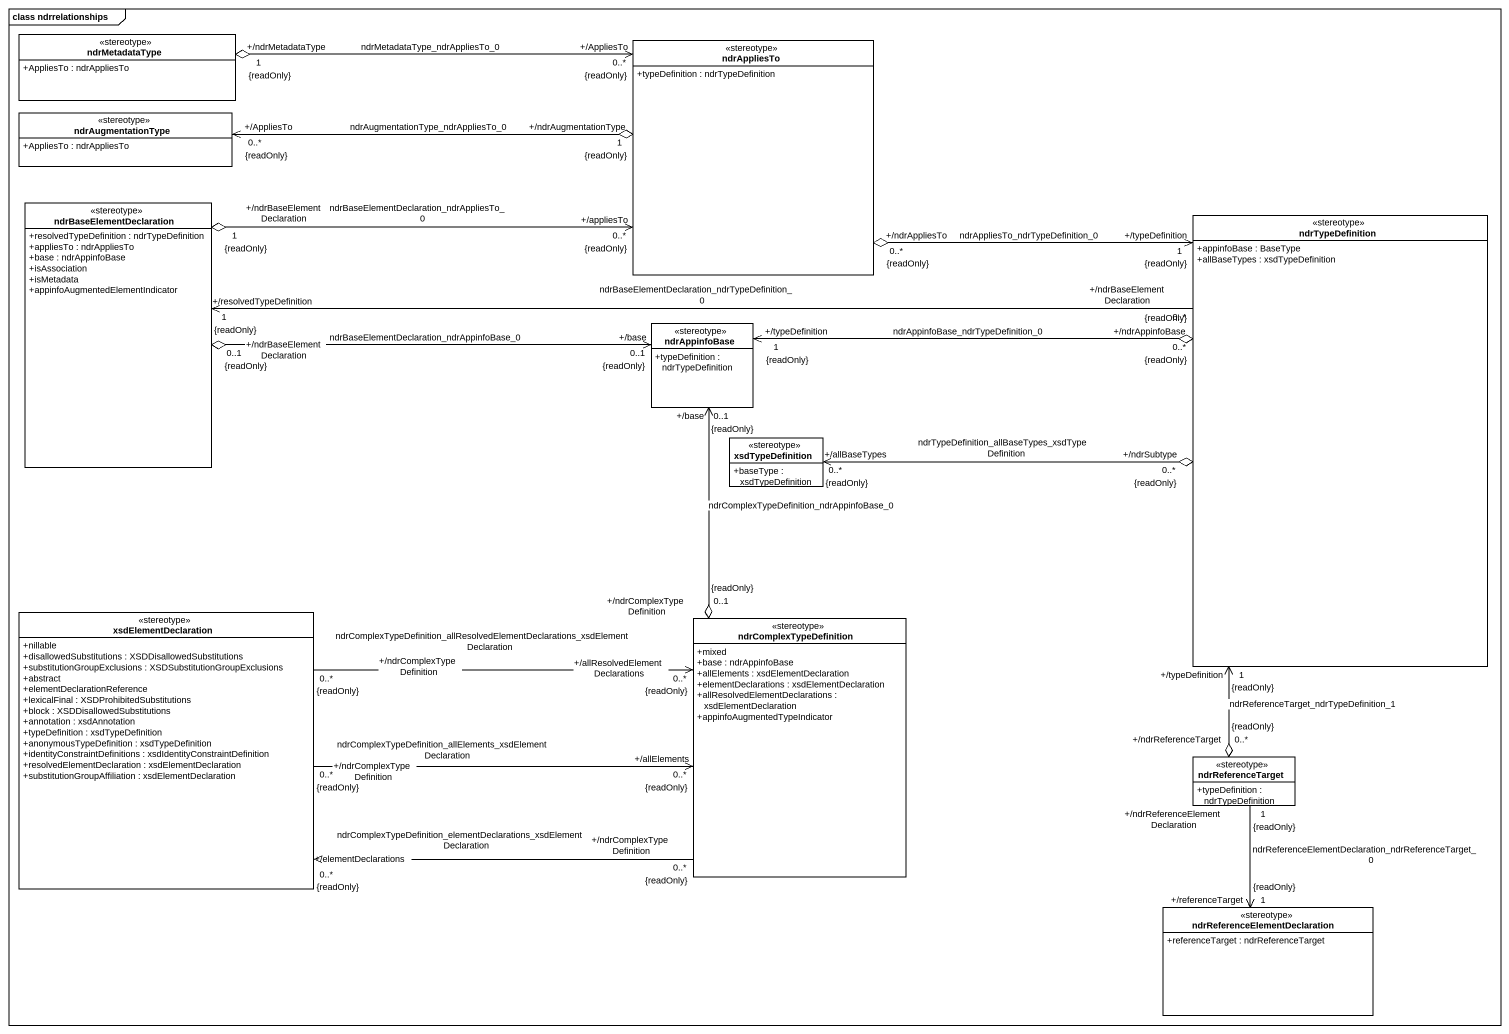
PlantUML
@startuml
mainframe class ndrrelationships
hide circle
hide empty members
skinparam classAttributeIconSize 0
class ndrMetadataType <<stereotype>> {
  +AppliesTo : ndrAppliesTo
}
class ndrAppliesTo <<stereotype>> {
  +typeDefinition : ndrTypeDefinition
}
class ndrAugmentationType <<stereotype>> {
  +AppliesTo : ndrAppliesTo
}
class ndrBaseElementDeclaration <<stereotype>> {
  +resolvedTypeDefinition : ndrTypeDefinition
  +appliesTo : ndrAppliesTo
  +base : ndrAppinfoBase
  +isAssociation
  +isMetadata
  +appinfoAugmentedElementIndicator
}
class ndrTypeDefinition <<stereotype>> {
  +appinfoBase : BaseType
  +allBaseTypes : xsdTypeDefinition
}
class ndrAppinfoBase <<stereotype>> {
  +typeDefinition : ndrTypeDefinition
}
class xsdTypeDefinition <<stereotype>> {
  +baseType : xsdTypeDefinition
}
class xsdElementDeclaration <<stereotype>> {
  +nillable
  +disallowedSubstitutions : XSDDisallowedSubstitutions
  +substitutionGroupExclusions : XSDSubstitutionGroupExclusions
  +abstract
  +elementDeclarationReference
  +lexicalFinal : XSDProhibitedSubstitutions
  +block : XSDDisallowedSubstitutions
  +annotation : xsdAnnotation
  +typeDefinition : xsdTypeDefinition
  +anonymousTypeDefinition : xsdTypeDefinition
  +identityConstraintDefinitions : xsdIdentityConstraintDefinition
  +resolvedElementDeclaration : xsdElementDeclaration
  +substitutionGroupAffiliation : xsdElementDeclaration
}
class ndrComplexTypeDefinition <<stereotype>> {
  +mixed
  +base : ndrAppinfoBase
  +allElements : xsdElementDeclaration
  +elementDeclarations : xsdElementDeclaration
  +allResolvedElementDeclarations : xsdElementDeclaration
  +appinfoAugmentedTypeIndicator
}
class ndrReferenceTarget <<stereotype>> {
  +typeDefinition : ndrTypeDefinition
}
class "ndrReferenceElementDeclaration" as ndrReferenceElementDeclarati <<stereotype>> {
  +referenceTarget : ndrReferenceTarget
}
ndrAppliesTo "+/AppliesTo\n0..*\n{readOnly}" <-left-o "+/ndrMetadataType\n1\n{readOnly}" ndrMetadataType : ndrMetadataType_ndrAppliesTo_0
ndrAppliesTo "+/appliesTo\n0..*\n{readOnly}" <-left-o "+/ndrBaseElementDeclaration\n1\n{readOnly}" ndrBaseElementDeclaration : ndrBaseElementDeclaration_ndrAppliesTo_0
ndrAugmentationType "+/AppliesTo\n0..*\n{readOnly}" <-right-o "+/ndrAugmentationType\n1\n{readOnly}" ndrAppliesTo : ndrAugmentationType_ndrAppliesTo_0
ndrTypeDefinition "+/typeDefinition\n1\n{readOnly}" <-left-o "+/ndrAppliesTo\n0..*\n{readOnly}" ndrAppliesTo : ndrAppliesTo_ndrTypeDefinition_0
ndrTypeDefinition "+/ndrBaseElementDeclaration\n0..*\n{readOnly}" -left-> "+/resolvedTypeDefinition\n1\n{readOnly}" ndrBaseElementDeclaration : ndrBaseElementDeclaration_ndrTypeDefinition_0
ndrTypeDefinition "+/ndrAppinfoBase\n0..*\n{readOnly}" o-left-> "+/typeDefinition\n1\n{readOnly}" ndrAppinfoBase : ndrAppinfoBase_ndrTypeDefinition_0
ndrTypeDefinition "+/typeDefinition\n1\n{readOnly}" <--o "+/ndrReferenceTarget\n0..*\n{readOnly}" ndrReferenceTarget : ndrReferenceTarget_ndrTypeDefinition_1
ndrAppinfoBase "+/base\n0..1\n{readOnly}" <-left-o "+/ndrBaseElementDeclaration\n0..1\n{readOnly}" ndrBaseElementDeclaration : ndrBaseElementDeclaration_ndrAppinfoBase_0
ndrAppinfoBase "+/base\n0..1\n{readOnly}" <--o "+/ndrComplexTypeDefinition\n0..1\n{readOnly}" ndrComplexTypeDefinition : ndrComplexTypeDefinition_ndrAppinfoBase_0
xsdTypeDefinition "+/allBaseTypes\n0..*\n{readOnly}" <-right-o "+/ndrSubtype\n0..*\n{readOnly}" ndrTypeDefinition : ndrTypeDefinition_allBaseTypes_xsdTypeDefinition
xsdElementDeclaration "+/elementDeclarations\n0..*\n{readOnly}" <-right- "+/ndrComplexTypeDefinition\n0..*\n{readOnly}" ndrComplexTypeDefinition : ndrComplexTypeDefinition_elementDeclarations_xsdElementDeclaration
xsdElementDeclaration "+/ndrComplexTypeDefinition\n0..*\n{readOnly}" -right-> "+/allElements\n0..*\n{readOnly}" ndrComplexTypeDefinition : ndrComplexTypeDefinition_allElements_xsdElementDeclaration
xsdElementDeclaration "+/ndrComplexTypeDefinition\n0..*\n{readOnly}" -right-> "+/allResolvedElementDeclarations\n0..*\n{readOnly}" ndrComplexTypeDefinition : ndrComplexTypeDefinition_allResolvedElementDeclarations_xsdElementDeclaration
ndrReferenceElementDeclarati "+/referenceTarget\n1\n{readOnly}" <-up- "+/ndrReferenceElementDeclaration\n1\n{readOnly}" ndrReferenceTarget : ndrReferenceElementDeclaration_ndrReferenceTarget_0
@enduml
